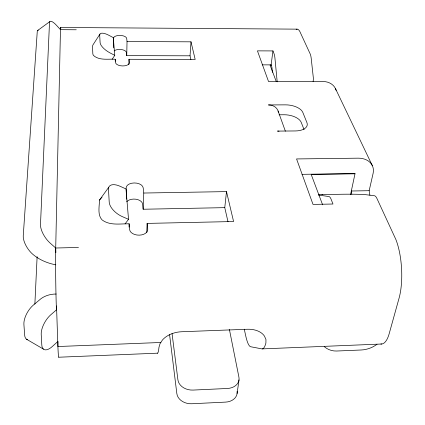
<?xml version="1.0" encoding="UTF-8"?>
<svg xmlns="http://www.w3.org/2000/svg" width="425" height="425" viewBox="0 0 425 425"><rect width="100%" height="100%" fill="white"/><g stroke="black" fill="none" stroke-linecap="round" stroke-linejoin="round"><path stroke-width="0.64" d="M113.698 47.866L113.512 38.383A6.598 3.028 1.9 0 1 119.808 35.408A6.598 3.028 1.9 0 1 126.692 38.457L127.027 41.507L126.735 55.617L190.033 55.808L190.91 59.649M115.249 61.221L115.271 59.256C108.131 58.762 99.105 60.786 93.325 55.314L92.836 53.964L92.517 46.309L92.889 45.013L99.933 34.09M57.991 341.397L57.906 346.529A39.35 1.078 89.4 0 0 58.809 357.186M56.52 305.92L57.906 346.529L160.847 342.476L162.371 340.085A21.489 14.737 -8.5 0 1 181.629 331.744L247.334 329.258A21.266 14.466 -11.8 0 1 264.456 336.101L265.96 339.57L265.901 343.049A38.181 7.533 87.3 0 1 261.858 348.877L250.729 346.752A35.817 6.63 87.5 0 1 245.666 335.58L244.269 329.178M57.71 341.604L52.28 346.529A15.385 7.007 -59.4 0 1 41.809 345.084L41.22 334.454A15.507 7.167 -59.5 0 1 50.835 314.739L56.445 309.883A44.163 1.264 89.3 0 1 55.712 248.014L60.467 29.67A31.152 0.622 89 0 1 60.823 28.395M128.876 64.526L128.993 59.287L195.176 59.452L191 41.831L127.027 41.507M126.432 199.176L126.57 193.327L126.135 188.169A8.553 5.111 1.6 0 1 134.178 182.957A8.553 5.111 1.6 0 1 143.204 187.893L143.772 193.035L143.161 209.243L224.767 207.644L228.007 221.786M129.051 227.104L129.136 223.794C120.169 223.683 109.708 225.818 102.005 219.837C97.282 214.694 99.418 206.364 99.498 200.053L108.773 187.228M146.742 232.656L147.13 223.407L233.585 221.526L226.493 191.606L143.772 193.035M34.871 304.109L37.118 256.689M190.033 55.808L191 41.831M224.767 207.644L226.493 191.606M272.398 72.324L272.037 68.441A5.243 1.126 -89.3 0 0 271.596 66.141L271.113 64.876L272.946 50.92L257.433 50.862L268.536 81.526L322.91 81.483A16.846 13.733 -24.8 0 1 336.138 90.371M237.097 393.518L239.009 379.923M350.545 194.677L355.045 173.543L302 174.33M369.883 195.25L369.16 190.692L373.129 173.278A19.189 14.572 -22.4 0 0 358.317 158.169L296.56 158.939L313.018 204.409L332.977 204.021L331.128 199.314A13.451 3.793 88.5 0 0 328.908 196.547L318.575 195.048M112.179 59.245L114.771 55.351L113.278 37.612L108.678 35.185A10.907 4.085 34 0 0 99.689 35.201L100.119 42.744A11.061 4.213 34.1 0 0 110.006 52.881L114.771 55.351M160.847 342.476L159.997 343.761L158.966 347.337A38.776 3.166 88.4 0 1 157.319 353.154M99.498 200.053L102.016 197.258M125.083 223.885L128.531 219.316L125.981 188.934L120.025 186.256A14.078 7.066 36.1 0 0 108.481 189.231L109.22 202.22A14.349 7.353 36.4 0 0 122.31 216.617L128.531 219.316M37.581 30.547L49.794 21.627M58.74 357.223L157.532 353.18M262.352 348.893L381.714 344.006M76.256 29.777L60.467 29.67L56.599 25.436A10.848 3.156 53.7 0 0 49.502 22.594L40.487 224.506A14.933 6.449 56.7 0 0 50.097 243.047L55.712 248.014L78.476 247.446M322.028 194.602L341.7 194.252A20.883 0.882 -0.3 0 1 365.564 194.666L374.319 195.718A13.361 4.457 88.3 0 1 376.927 198.464L395.877 239.509A42.048 14.402 86.7 0 1 399.054 298.228L389.242 333.487A37.522 12.341 86 0 1 386.941 339.458L386.272 340.584A37.522 12.341 86 0 1 380.901 344.011M369.16 190.692L351.326 191.006L351.815 194.268M354.992 173.798L311.19 174.447L322.607 204.797M279.066 114.787L284.097 114.755A14.71 7.698 7.9 0 1 301.245 122.437L304.082 129.673M262.161 64.86L271.113 64.876M271.368 65.105L270.061 65.105L276.255 81.558M60.653 27.471L297.091 29.144M26.392 339.15L43.446 349.106M335.516 88.698L372.374 165.718M272.946 50.92L274.056 53.752A10.604 2.3 -89.2 0 1 274.964 58.363L277.185 81.818M278.109 111.021L285.372 131.182M229.399 329.439L238.919 377.166A13.701 10.492 9.2 0 1 227.423 388.477L193.109 390.076A13.738 10.625 5.9 0 1 177.921 379.913L172.056 333.582M169.575 334.661L176.837 393.582A13.552 10.652 6 0 0 191.808 403.75L225.654 402.103A13.515 10.519 9.5 0 0 237.107 391.303M128.993 59.287L129.359 62.597A6.917 3.326 1.8 0 1 122.782 65.939A6.917 3.326 1.8 0 1 115.552 62.571L115.271 59.256M147.13 223.407L147.762 229.128A9.09 5.78 1.6 0 1 139.262 235.158A9.09 5.78 1.6 0 1 129.62 229.537L129.136 223.794M126.735 55.617L126.4 52.519A6.529 3.081 1.8 0 0 121.29 49.539A6.529 3.081 1.8 0 0 114.107 50.936M143.161 209.243L142.603 204.048A8.436 5.164 1.5 0 0 135.894 199.213A8.436 5.164 1.5 0 0 126.682 201.763M55.712 248.014L55.882 252.567M56.201 294.031A19.539 13.621 -4.9 0 0 39.35 300.066L33.453 305.007A15.342 7.39 -59.2 0 0 23.906 324.482L24.661 335.102A15.226 7.23 -59 0 0 27.508 339.75M55.797 264.817A45.634 34.85 -0.9 0 1 32.72 254.219A14.833 6.742 56.6 0 1 23.253 235.753L37.257 31.535A10.795 3.31 53.4 0 1 38.362 30.143M313.076 81.494A16.904 14.965 25.7 0 0 313.342 77.887L311.217 58.459A10.545 2.709 -88.8 0 0 310.16 53.869L299.731 31.291A30.085 7.31 -88.9 0 0 296.183 29.357M278.418 112.243A11.645 9.6 -19.5 0 0 268.419 104.933L285.547 104.858A14.827 7.618 7.8 0 1 302.85 112.487L306.93 122.639A15.098 7.889 8.1 0 1 295.386 130.948L277.493 131.097A12.176 9.807 -18.9 0 1 279.044 131.171M318.527 194.746A6.492 0.271 -0.3 0 1 322.41 194.592M377.023 344.245A19.369 12.777 -17.2 0 1 361.117 349.998L336.573 351.023A12.803 8.952 15.9 0 1 324.408 346.736"/></g></svg>
